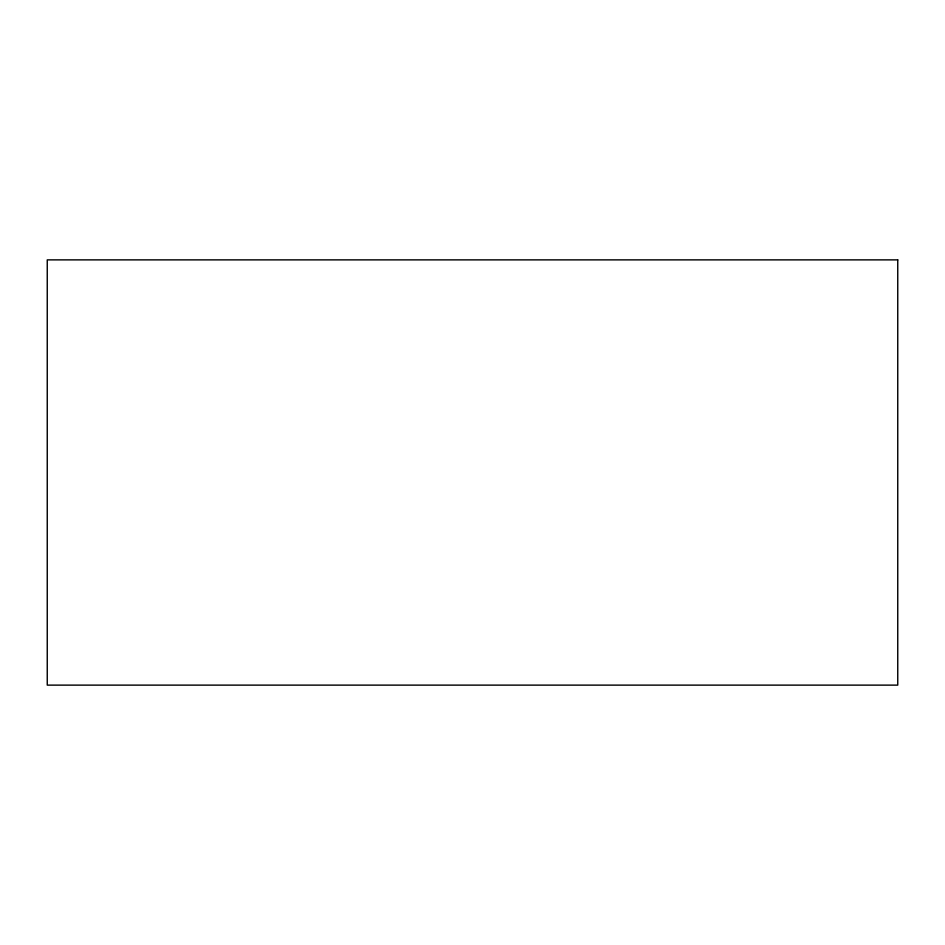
<?xml version="1.0" encoding="UTF-8"?>
<svg xmlns="http://www.w3.org/2000/svg" width="945" height="945" viewBox="0 0 945 945"><rect width="100%" height="100%" fill="white"/><g stroke="black" fill="none" stroke-linecap="round" stroke-linejoin="round"><path stroke-width="1.42" d="M897.75 259.875L47.25 259.875L47.25 685.125L897.75 685.125L897.75 259.875"/></g></svg>
